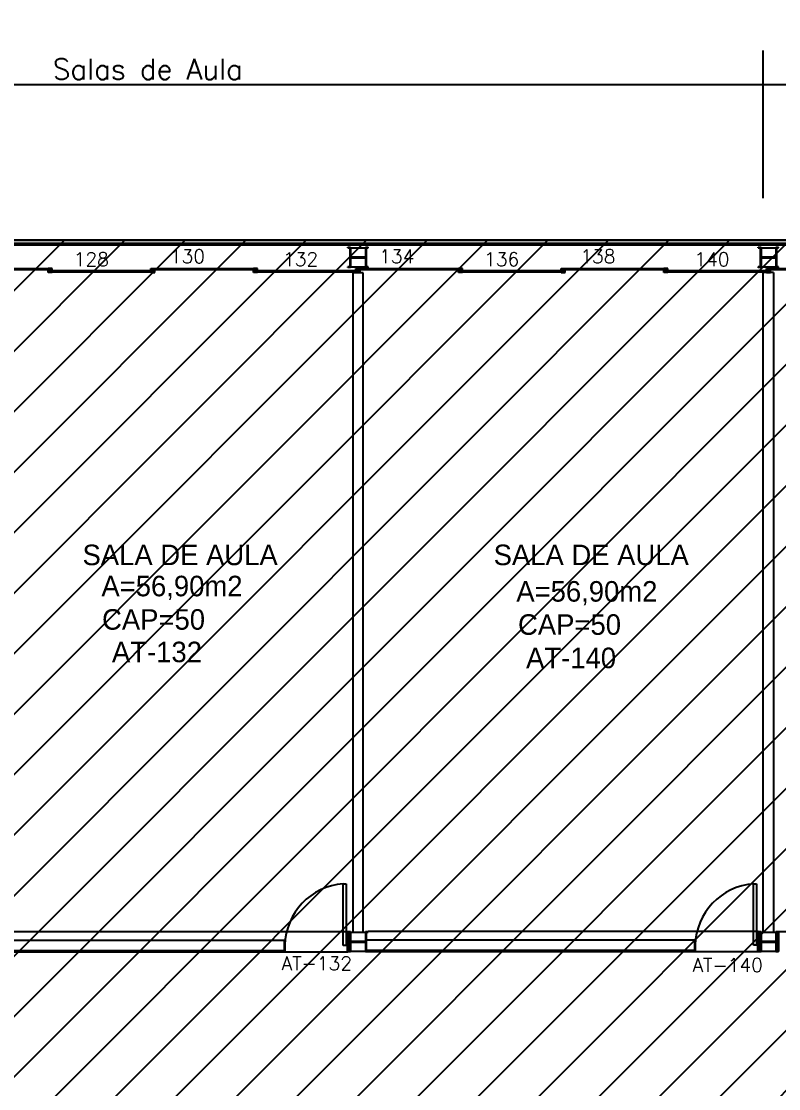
# Model space of a CAD drawing. Extents: x 966 to 1086, y 39 to 70.
# Drawn here: x 1059.87 to 1070.94, y 54.62 to 70.21 of the extents above; entities that cross this region are included whole.
import ezdxf
from ezdxf.enums import TextEntityAlignment as Align

# ---------------------------------------------------------------- set-up
doc = ezdxf.new("R2010")
doc.units = 0
doc.header["$LTSCALE"] = 0.5
doc.header["$MEASUREMENT"] = 0
doc.header["$PDMODE"] = 34
doc.header["$PDSIZE"] = 0.1
doc.layers.get('0').update_dxf_attribs({"color": 3, "linetype": 'CONTINUOUS'})
doc.layers.get('DEFPOINTS').update_dxf_attribs({"linetype": 'CONTINUOUS'})
for name, color, linetype in [('3', 2, 'CONTINUOUS'), ('DIVISORIA', 1, 'CONTINUOUS'), ('ENDEREÇO', 2, 'CONTINUOUS'), ('MATRIZ', 2, 'CONTINUOUS'), ('MATRIZ-1', 1, 'CONTINUOUS'), ('NMOD', 2, 'CONTINUOUS'), ('TEXTO-CENTRO-CUSTO', 2, 'CONTINUOUS')]:
    doc.layers.add(name, color=color, linetype=linetype)
doc.styles.add('FONTE', font='FONTE.shx', dxfattribs={"height": 0.4})
doc.styles.add('ROMANS', font='simplex.shx', dxfattribs={"height": 0.3})
doc.styles.add('UNB-100', font='simplex.shx', dxfattribs={"height": 0.2})
doc.dimstyles.new('1', dxfattribs={"dimtxt": 0.3, "dimasz": 0.18, "dimexe": 0.5, "dimexo": 1, "dimgap": 0.08, "dimtad": 1, "dimdec": 4, "dimzin": 12, "dimdsep": 46, "dimtxsty": 'ROMANS', "dimblk1": 'NONE', "dimblk2": 'NONE', "dimsah": 1, "dimcen": 0, "dimclrd": 2, "dimclre": 2, "dimclrt": 2, "dimadec": 0, "dimazin": 0, "dimtfac": 1, "dimtdec": 4, "dimtofl": 0, "dimtmove": 2, "dimatfit": 3, "dimldrblk": 'NONE', "dimfxl": 0, "dimtolj": 1, "dimtzin": 4, "dimarcsym": 0})

# ---------------------------------------------------------------- blocks, each defined once
blk = doc.blocks.new('*D9')
at = {"layer": 'DEFPOINTS', "color": 0, "linetype": 'Continuous'}
for p in [(1052.717, 69.283), (1052.717, 67.013), (1070.717, 66.625)]:
    blk.add_point(p, dxfattribs=at)
at = {"layer": 'TEXTO-CENTRO-CUSTO', "color": 2, "linetype": 'Continuous', "lineweight": -2}
for p, q in [((1052.717, 68.013), (1052.717, 69.783)), ((1070.717, 67.625), (1070.717, 69.783)), ((1070.717, 69.283), (1052.717, 69.283))]:
    blk.add_line(p, q, dxfattribs=at)
at = {"layer": 'TEXTO-CENTRO-CUSTO', "color": 2, "linetype": 'Continuous', "insert": (1061.717, 69.513), "char_height": 0.3, "attachment_point": 5, "style": 'ROMANS'}
blk.add_mtext('\\A1;Salas de Aula', dxfattribs=at)
blk = doc.blocks.new('_NONE')
at = {"color": 0, "linetype": 'ByBlock'}
blk.add_circle((0, 0), 0.25, dxfattribs=at)
blk = doc.blocks.new('*D15')
at = {"color": 2, "linetype": 'ByBlock'}
for p, q in [((1070.717, 67.626), (1070.717, 69.783)), ((1082.867, 67.626), (1082.867, 69.783)), ((1082.867, 69.283), (1070.717, 69.283))]:
    blk.add_line(p, q, dxfattribs=at)
at = {"layer": 'DEFPOINTS', "color": 0, "linetype": 'ByBlock'}
for p in [(1070.717, 69.283), (1070.717, 66.626), (1082.867, 66.626)]:
    blk.add_point(p, dxfattribs=at)
at = {"color": 2, "linetype": 'ByBlock', "insert": (1076.792, 69.513), "char_height": 0.3, "attachment_point": 5, "style": 'ROMANS'}
blk.add_mtext('\\A1;Salas de Aula', dxfattribs=at)

msp = doc.modelspace()

# ---------------------------------------------------------------- hatches: boundary and pattern name
at = {"layer": 'DIVISORIA'}
h = msp.add_hatch(dxfattribs=at)
h.set_pattern_fill('ANSI31', color=256, scale=5, style=0)
h.paths.add_polyline_path([(965.64165, 67.0132), (965.64165, 42.5132), (1085.94106, 42.5132), (1085.94106, 67.0132)])

# ---------------------------------------------------------------- linework, layer by layer
msp.add_lwpolyline([(965.64165, 67.0132), (1085.94106, 67.0132), (1085.94106, 42.5132), (965.64165, 42.5132)], close=True)
at = {"layer": 'MATRIZ'}
for p, q in [((1064.71665, 66.53835), (1064.71665, 56.90082)), ((1064.86665, 66.53835), (1064.71665, 66.53835)), ((1064.86665, 56.90082), (1064.86665, 66.53835)), ((1070.71665, 56.90596), (1070.71665, 66.53884)), ((1070.86665, 66.53884), (1070.71665, 66.53884)), ((1070.86665, 66.53884), (1070.86665, 56.90596)), ((1064.57612, 57.60939), (1064.61612, 57.60939)), ((1064.57612, 56.70939), (1064.57612, 57.60939)), ((1064.61612, 57.60939), (1064.61612, 56.70939)), ((1070.57612, 57.60992), (1070.61612, 57.60992)), ((1070.57612, 56.70992), (1070.57612, 57.60992)), ((1070.61612, 57.60992), (1070.61612, 56.70992)), ((1058.91165, 56.78482), (1063.71175, 56.78482)), ((1063.71175, 56.78482), (1063.71175, 56.63482)), ((1063.71675, 56.78981), (1063.71675, 56.62981)), ((1063.71675, 56.78981), (1063.72175, 56.78981)), ((1063.72175, 56.78981), (1063.72175, 56.62981)), ((1064.63165, 56.78981), (1064.63665, 56.78981)), ((1064.63165, 56.78981), (1064.63165, 56.62981)), ((1064.63665, 56.78981), (1064.63665, 56.62981)), ((1064.64165, 56.90082), (1064.64165, 56.91282)), ((1064.64165, 56.91282), (1064.68365, 56.91282)), ((1064.64165, 56.90082), (1064.67165, 56.90082)), ((1064.64165, 56.90082), (1064.64165, 56.62482)), ((1064.67165, 56.90082), (1064.67165, 56.62482)), ((1064.68365, 56.91282), (1064.68365, 56.61282)), ((1064.68365, 56.90082), (1064.89965, 56.90082)), ((1064.68365, 56.76882), (1064.89965, 56.76882)), ((1064.89965, 56.91282), (1064.94165, 56.91282)), ((1064.89965, 56.91282), (1064.89965, 56.61282)), ((1064.91165, 56.90082), (1064.91165, 56.62482)), ((1064.91165, 56.90082), (1064.94165, 56.90082)), ((1069.71175, 56.78486), (1064.91165, 56.78486)), ((1064.94165, 56.90082), (1064.94165, 56.91282)), ((1069.71175, 56.78486), (1069.71175, 56.63486)), ((1069.71675, 56.79034), (1069.71675, 56.63034)), ((1069.71675, 56.79034), (1069.72175, 56.79034)), ((1069.72175, 56.79034), (1069.72175, 56.63034)), ((1070.63165, 56.79034), (1070.63665, 56.79034)), ((1070.63165, 56.79034), (1070.63165, 56.63034)), ((1070.63665, 56.79034), (1070.63665, 56.63034)), ((1070.64165, 56.90039), (1070.64165, 56.91239)), ((1070.64165, 56.91239), (1070.68365, 56.91239)), ((1070.64165, 56.90039), (1070.67165, 56.90039)), ((1070.64165, 56.90039), (1070.64165, 56.62439)), ((1070.67165, 56.90039), (1070.67165, 56.62439)), ((1070.68365, 56.91239), (1070.68365, 56.61239)), ((1070.68365, 56.90039), (1070.89965, 56.90039)), ((1070.68365, 56.76839), (1070.89965, 56.76839)), ((1070.89965, 56.91239), (1070.94165, 56.91239)), ((1070.89965, 56.91239), (1070.89965, 56.61239)), ((1070.91165, 56.90039), (1070.91165, 56.62439)), ((1070.91165, 56.90039), (1070.94165, 56.90039)), ((1070.94165, 56.90039), (1070.94165, 56.91239)), ((1070.94165, 56.90039), (1070.94165, 56.62439)), ((1058.91165, 56.63482), (1063.71175, 56.63482)), ((1063.71675, 56.62981), (1063.72175, 56.62981)), ((1064.61612, 56.70939), (1064.57612, 56.70939)), ((1064.63165, 56.62981), (1064.63665, 56.62981)), ((1064.67165, 56.62482), (1064.64165, 56.62482)), ((1064.64165, 56.61282), (1064.64165, 56.62482)), ((1064.68365, 56.61282), (1064.64165, 56.61282)), ((1064.68365, 56.75682), (1064.89965, 56.75682)), ((1064.68365, 56.62482), (1064.89965, 56.62482)), ((1064.94165, 56.61282), (1064.89965, 56.61282)), ((1069.71175, 56.63486), (1064.91165, 56.63486)), ((1064.94165, 56.62482), (1064.91165, 56.62482)), ((1064.94165, 56.61282), (1064.94165, 56.62482)), ((1069.71675, 56.63034), (1069.72175, 56.63034)), ((1070.61612, 56.70992), (1070.57612, 56.70992)), ((1070.63165, 56.63034), (1070.63665, 56.63034)), ((1070.67165, 56.62439), (1070.64165, 56.62439)), ((1070.64165, 56.61239), (1070.64165, 56.62439)), ((1070.68365, 56.61239), (1070.64165, 56.61239)), ((1070.68365, 56.75639), (1070.89965, 56.75639)), ((1070.68365, 56.62439), (1070.89965, 56.62439)), ((1070.94165, 56.61239), (1070.89965, 56.61239)), ((1070.94165, 56.62439), (1070.91165, 56.62439)), ((1070.94165, 56.61239), (1070.94165, 56.62439))]:
    msp.add_line(p, q, dxfattribs=at)
for centre in [(1064.64558, 56.68792), (1070.64558, 56.68845)]:
    msp.add_arc(centre, 0.92408, 94.310497, 178.642288, dxfattribs=at)
at = {"layer": 'MATRIZ-1'}
for p, q in [((1085.94106, 67.0132), (965.64165, 67.0132)), ((1085.94106, 66.9632), (1051.29606, 66.9632)), ((1085.94106, 66.9382), (1051.29606, 66.9382)), ((1082.69123, 66.94754), (1053.47973, 66.94754)), ((1064.64165, 66.90162), (1064.64165, 66.91362)), ((1064.64165, 66.91362), (1064.68365, 66.91362)), ((1064.68365, 66.91362), (1064.68365, 66.61362)), ((1064.89965, 66.91362), (1064.89965, 66.61362)), ((1064.89965, 66.91362), (1064.94165, 66.91362)), ((1064.94165, 66.90162), (1064.94165, 66.91362)), ((1070.64165, 66.90162), (1070.64165, 66.91362)), ((1070.64165, 66.91362), (1070.68365, 66.91362)), ((1070.68365, 66.91362), (1070.68365, 66.61362)), ((1070.89965, 66.91362), (1070.89965, 66.61362)), ((1070.89965, 66.91362), (1070.94165, 66.91362)), ((1070.94165, 66.90162), (1070.94165, 66.91362)), ((1064.64165, 66.90162), (1064.67165, 66.90162)), ((1064.67165, 66.90162), (1064.67165, 66.62562)), ((1064.68365, 66.90162), (1064.89965, 66.90162)), ((1064.68365, 66.76962), (1064.89965, 66.76962)), ((1064.68365, 66.75762), (1064.89965, 66.75762)), ((1064.91165, 66.90162), (1064.91165, 66.62562)), ((1064.91165, 66.90162), (1064.94165, 66.90162)), ((1070.64165, 66.90162), (1070.67165, 66.90162)), ((1070.67165, 66.90162), (1070.67165, 66.62562)), ((1070.68365, 66.90162), (1070.89965, 66.90162)), ((1070.68365, 66.76962), (1070.89965, 66.76962)), ((1070.68365, 66.75762), (1070.89965, 66.75762)), ((1070.91165, 66.90162), (1070.91165, 66.62562)), ((1070.91165, 66.90162), (1070.94165, 66.90162)), ((1060.31465, 66.59386), (1058.76865, 66.59386)), ((1060.32165, 66.60086), (1060.26165, 66.60086)), ((1060.31465, 66.57786), (1060.31465, 66.59386)), ((1060.32165, 66.57086), (1060.32165, 66.60086)), ((1061.76165, 66.60086), (1061.82165, 66.60086)), ((1061.76165, 66.57086), (1061.76165, 66.60086)), ((1063.31465, 66.59386), (1061.76865, 66.59386)), ((1061.76865, 66.57786), (1061.76865, 66.59386)), ((1063.32165, 66.60086), (1063.26165, 66.60086)), ((1063.31465, 66.57786), (1063.31465, 66.59386)), ((1063.32165, 66.57086), (1063.32165, 66.60086)), ((1064.67165, 66.62562), (1064.64165, 66.62562)), ((1064.64165, 66.61362), (1064.64165, 66.62562)), ((1064.68365, 66.61362), (1064.64165, 66.61362)), ((1064.68365, 66.62562), (1064.89965, 66.62562)), ((1064.76165, 66.60086), (1064.82165, 66.60086)), ((1064.76165, 66.57086), (1064.76165, 66.60086)), ((1064.76865, 66.57786), (1064.76865, 66.59386)), ((1066.31465, 66.59386), (1064.76865, 66.59386)), ((1064.94165, 66.61362), (1064.89965, 66.61362)), ((1064.94165, 66.62562), (1064.91165, 66.62562)), ((1064.94165, 66.61362), (1064.94165, 66.62562)), ((1066.32165, 66.60086), (1066.26165, 66.60086)), ((1066.31465, 66.57786), (1066.31465, 66.59386)), ((1066.32165, 66.57086), (1066.32165, 66.60086)), ((1067.76165, 66.60086), (1067.82165, 66.60086)), ((1067.76165, 66.57086), (1067.76165, 66.60086)), ((1067.76865, 66.57786), (1067.76865, 66.59386)), ((1069.31465, 66.59386), (1067.76865, 66.59386)), ((1069.32165, 66.60086), (1069.26165, 66.60086)), ((1069.31465, 66.57786), (1069.31465, 66.59386)), ((1069.32165, 66.57086), (1069.32165, 66.60086)), ((1070.67165, 66.62562), (1070.64165, 66.62562)), ((1070.64165, 66.61362), (1070.64165, 66.62562)), ((1070.68365, 66.61362), (1070.64165, 66.61362)), ((1070.68365, 66.62562), (1070.89965, 66.62562)), ((1070.76165, 66.60086), (1070.82165, 66.60086)), ((1070.76165, 66.57086), (1070.76165, 66.60086)), ((1070.76865, 66.57786), (1070.76865, 66.59386)), ((1072.31465, 66.59386), (1070.76865, 66.59386)), ((1070.94165, 66.61362), (1070.89965, 66.61362)), ((1070.94165, 66.62562), (1070.91165, 66.62562)), ((1070.94165, 66.61362), (1070.94165, 66.62562)), ((1060.31465, 66.57786), (1058.76865, 66.57786)), ((1060.26165, 66.57086), (1060.32165, 66.57086)), ((1060.26165, 66.54086), (1060.26165, 66.57086)), ((1060.32165, 66.54086), (1060.26165, 66.54086)), ((1060.26865, 66.56386), (1060.26865, 66.54786)), ((1061.81465, 66.56386), (1060.26865, 66.56386)), ((1061.81465, 66.54786), (1060.26865, 66.54786)), ((1061.82165, 66.57086), (1061.76165, 66.57086)), ((1061.76165, 66.54086), (1061.82165, 66.54086)), ((1063.31465, 66.57786), (1061.76865, 66.57786)), ((1061.81465, 66.56386), (1061.81465, 66.54786)), ((1061.82165, 66.54086), (1061.82165, 66.57086)), ((1063.26165, 66.57086), (1063.32165, 66.57086)), ((1063.26165, 66.54086), (1063.26165, 66.57086)), ((1063.32165, 66.54086), (1063.26165, 66.54086)), ((1063.26865, 66.56386), (1063.26865, 66.54786)), ((1064.81465, 66.56386), (1063.26865, 66.56386)), ((1064.81465, 66.54786), (1063.26865, 66.54786)), ((1064.82165, 66.57086), (1064.76165, 66.57086)), ((1064.76165, 66.54086), (1064.82165, 66.54086)), ((1066.31465, 66.57786), (1064.76865, 66.57786)), ((1064.81465, 66.56386), (1064.81465, 66.54786)), ((1064.82165, 66.54086), (1064.82165, 66.57086)), ((1066.26165, 66.57086), (1066.32165, 66.57086)), ((1066.26165, 66.54086), (1066.26165, 66.57086)), ((1066.32165, 66.54086), (1066.26165, 66.54086)), ((1067.81465, 66.56386), (1066.26865, 66.56386)), ((1066.26865, 66.56386), (1066.26865, 66.54786)), ((1067.81465, 66.54786), (1066.26865, 66.54786)), ((1067.82165, 66.57086), (1067.76165, 66.57086)), ((1067.76165, 66.54086), (1067.82165, 66.54086)), ((1069.31465, 66.57786), (1067.76865, 66.57786)), ((1067.81465, 66.56386), (1067.81465, 66.54786)), ((1067.82165, 66.54086), (1067.82165, 66.57086)), ((1069.26165, 66.57086), (1069.32165, 66.57086)), ((1069.26165, 66.54086), (1069.26165, 66.57086)), ((1069.32165, 66.54086), (1069.26165, 66.54086)), ((1070.81465, 66.56386), (1069.26865, 66.56386)), ((1069.26865, 66.56386), (1069.26865, 66.54786)), ((1070.81465, 66.54786), (1069.26865, 66.54786)), ((1070.82165, 66.57086), (1070.76165, 66.57086)), ((1070.76165, 66.54086), (1070.82165, 66.54086)), ((1072.31465, 66.57786), (1070.76865, 66.57786)), ((1070.81465, 66.56386), (1070.81465, 66.54786)), ((1070.82165, 66.54086), (1070.82165, 66.57086)), ((1058.94165, 56.91282), (1064.64165, 56.91282)), ((1070.64165, 56.91239), (1064.94165, 56.91239)), ((1070.94165, 56.9132), (1076.64165, 56.9132)), ((1058.94165, 56.61282), (1064.64165, 56.61282)), ((1070.64165, 56.61239), (1064.94165, 56.61239))]:
    msp.add_line(p, q, dxfattribs=at)

# ---------------------------------------------------------------- texts
at = {"layer": '3', "style": 'FONTE'}
for s, p in [('SALA DE AULA', (1063.61804, 62.26484)), ('SALA DE AULA', (1069.62847, 62.26484)), ('A=56,90m2', (1063.10335, 61.80993)), ('A=56,90m2', (1069.1692, 61.7319)), ('CAP=50', (1062.55528, 61.32156)), ('CAP=50', (1068.63665, 61.24713)), ('AT-132', (1062.50984, 60.84666)), ('AT-140', (1068.56443, 60.75964))]:
    msp.add_text(s, height=0.3, dxfattribs=at).set_placement(p, align=Align.RIGHT)
at = {"layer": 'ENDEREÇO', "style": 'UNB-100'}
for s, p in [('AT-132', (1064.70401, 56.34703)), ('AT-140', (1070.71062, 56.32201))]:
    msp.add_text(s, height=0.2, dxfattribs=at).set_placement(p, align=Align.RIGHT)
at = {"layer": 'NMOD', "style": 'UNB-100'}
for s, p in [('128', (1061.14916, 66.63547)), ('130', (1062.55509, 66.67805)), ('132', (1064.20948, 66.63547)), ('134', (1065.61541, 66.67805)), ('136', (1067.14916, 66.63547)), ('138', (1068.55509, 66.67805)), ('140', (1070.22327, 66.63547))]:
    msp.add_text(s, height=0.2, dxfattribs=at).set_placement(p, align=Align.RIGHT)

# ---------------------------------------------------------------- dimensions: what is measured, and where the dimension line sits
at = {"layer": 'TEXTO-CENTRO-CUSTO', "linetype": 'Continuous'}
dim = msp.add_linear_dim(base=(1052.71655, 69.28312), p1=(1070.71665, 66.6252), p2=(1052.71655, 67.0132), text='Salas de Aula', dimstyle='1', dxfattribs=at)
dim.commit()
dim.dimension.update_dxf_attribs({"geometry": '*D9', "text_midpoint": (1061.7166, 69.51312)})
at = {"layer": 'TEXTO-CENTRO-CUSTO'}
dim = msp.add_linear_dim(base=(1070.71665, 69.28312), p1=(1082.86665, 66.62562), p2=(1070.71665, 66.62562), text='Salas de Aula', dimstyle='1', dxfattribs=at)
dim.commit()
dim.dimension.update_dxf_attribs({"geometry": '*D15', "text_midpoint": (1076.79165, 69.51312)})

doc.saveas('drawing.dxf')
